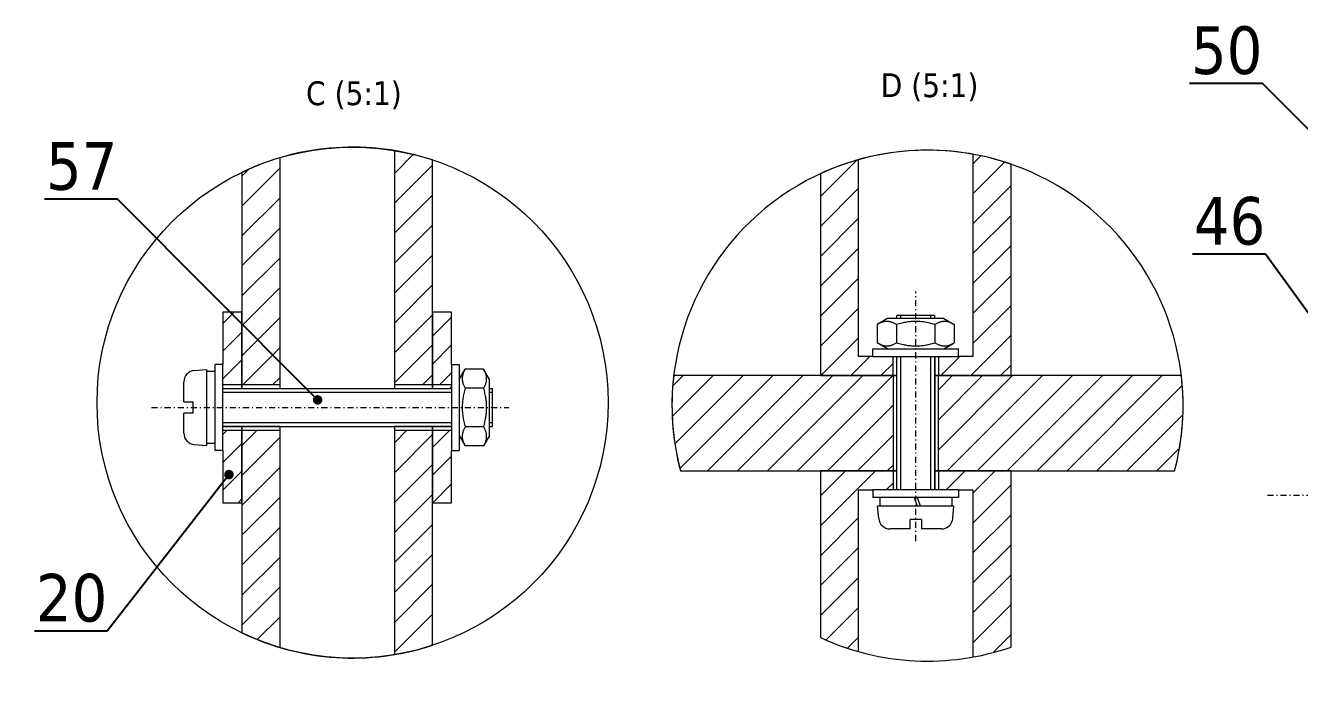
# Model space of a CAD drawing. Header units: millimetres. Extents: x 651 to 8859, y -354 to 894.
# Drawn here: x 2002.6 to 2136.3, y -45.1 to 23.2 of the extents above; entities that cross this region are included whole.
import ezdxf
from ezdxf import colors
from ezdxf.entities.mleader import LeaderData, LeaderLine
from ezdxf.math import Vec2, Vec3

# ---------------------------------------------------------------- set-up
doc = ezdxf.new("R2010")
doc.units = ezdxf.units.MM
doc.linetypes.add('DASHDOT2', pattern=[12.7, 6.35, -3.175, 0, -3.175])
doc.layers.get('0').update_dxf_attribs({"lineweight": 18})
for name, color, linetype, lineweight in [('cienka', 7, 'Continuous', 9), ('Kreskowanie (ISO)', 7, 'Continuous', 9), ('SYMETRIA SRUB', 7, 'DASHDOT2', 9), ('Widoczne (ISO)', 7, 'Continuous', 18), ('Widoczne wąskie (ISO)', 7, 'Continuous', 9)]:
    doc.layers.add(name, color=color, linetype=linetype, lineweight=lineweight)
doc.styles.get("Standard").update_dxf_attribs({"font": 'tahoma.ttf'})

# ---------------------------------------------------------------- blocks, each defined once
blk = doc.blocks.new('*U247')
at = {"layer": 'SYMETRIA SRUB', "color": 0, "linetype": 'DASHDOT2', "ltscale": 0.1, "transparency": 16777216}
blk.add_line((-19.48, 0), (18.01, 0), dxfattribs=at)
blk = doc.blocks.new('*U248')
at = {"layer": 'Widoczne wąskie (ISO)', "color": 0, "linetype": 'DASHDOT2', "ltscale": 0.1, "transparency": 16777216}
blk.add_line((0, -17.4), (0, 8.81), dxfattribs=at)
blk = doc.blocks.new('*U249')
at = {"layer": 'SYMETRIA SRUB', "color": 0, "linetype": 'DASHDOT2', "ltscale": 0.1, "transparency": 16777216}
blk.add_line((-13.71, 0), (4.94, 0), dxfattribs=at)
blk = doc.blocks.new('_Dot')
at = {"color": 0, "linetype": 'ByBlock', "lineweight": -2}
blk.add_line((-0.5, 0), (-1, 0), dxfattribs=at)
at = {"color": 0, "linetype": 'ByBlock', "const_width": 0.5}
blk.add_lwpolyline([(-0.25, 0, 1), (0.25, 0, 1)], format="xyb", close=True, dxfattribs=at)

msp = doc.modelspace()

# ---------------------------------------------------------------- hatches: boundary and pattern name
at = {"layer": 'Kreskowanie (ISO)'}
h = msp.add_hatch(dxfattribs=at)
h.set_pattern_fill('ANSI31', color=256, scale=127, angle=14.99998, style=0)
h.set_pattern_definition([(60, (1289.081, -3010.696), (-13.74815, 7.937505), [])])
h.paths.add_polyline_path([(2045.269, -14.895), (2047.269, -14.895), (2047.269, -12.395), (2047.269, -6.895), (2045.269, -6.895)])
at = {"layer": 'Widoczne wąskie (ISO)'}
h = msp.add_hatch(dxfattribs=at)
h.set_pattern_fill('ANSI31', color=256, scale=0.7)
h.paths.add_polyline_path([(2335.608, -18.12), (2331.608, -18.12), (2331.608, -20.741), (2331.608, -43.859, 0.0384473), (2335.608, -44.842)])
h.paths.add_polyline_path([(2351.608, 5.8, 0.0400153), (2347.608, 7.342), (2347.608, -13.362), (2351.608, -13.362), (2351.608, -11.241)])
h.paths.add_polyline_path([(2351.608, -20.241), (2351.608, -18.12), (2347.608, -18.12), (2347.608, -44.1, 0.0400153), (2351.608, -42.559)])
h.paths.add_polyline_path([(2335.608, 8.084, 0.0384473), (2331.608, 7.1), (2331.608, -13.362), (2335.608, -13.362)])
h.paths.add_polyline_path([(2105.989, -23.543), (2098.368, -23.543), (2098.368, -25.543), (2100.489, -25.543), (2101.989, -25.543), (2101.989, -43.098, 0.0385885), (2105.989, -42.053)])
h.paths.add_polyline_path([(2105.989, 8.654, 0.0385885), (2101.989, 9.699), (2101.989, -11.543), (2100.489, -11.543), (2098.368, -11.543), (2098.368, -13.543), (2105.989, -13.543)])
h.paths.add_polyline_path([(2089.989, -25.543), (2091.489, -25.543), (2093.61, -25.543), (2093.61, -23.543), (2085.989, -23.543), (2085.989, -41.055, 0.0397899), (2089.989, -42.528)])
h.paths.add_polyline_path([(2089.989, 9.129, 0.0397899), (2085.989, 7.657), (2085.989, -13.543), (2093.61, -13.543), (2093.61, -11.543), (2091.489, -11.543), (2089.989, -11.543)])
h.paths.add_polyline_path([(2029.269, 9.34, 0.0400157), (2025.269, 7.799), (2025.269, -14.516), (2029.269, -14.516)])
h.paths.add_polyline_path([(2029.269, -19.274), (2025.269, -19.274), (2025.269, -26.895), (2025.269, -40.56, 0.0400157), (2029.269, -42.102)])
h.paths.add_polyline_path([(2045.269, -19.274), (2041.269, -19.274), (2041.269, -42.844, 0.038447), (2045.269, -41.86)])
h.paths.add_polyline_path([(2045.269, -6.895), (2045.269, 9.099, 0.038447), (2041.269, 10.082), (2041.269, -14.516), (2045.269, -14.516)])
h = msp.add_hatch(dxfattribs=at)
h.set_pattern_fill('ANSI31', color=256)
edge = h.paths.add_edge_path()
edge.add_spline(control_points=[(2036.227, -81.831), (2035.557, -81.796), (2034.891, -81.732), (2034.227, -81.643)], knot_values=[0.0500601, 0.0500601, 0.0500601, 0.0500601, 0.2511502, 0.2511502, 0.2511502, 0.2511502], degree=3, periodic=0)
edge.add_line((2034.227, -81.643), (2034.227, -91.486))
edge.add_line((2034.227, -91.486), (2036.227, -91.486))
edge.add_line((2036.227, -91.486), (2036.227, -81.831))
edge = h.paths.add_edge_path()
edge.add_arc((2038.022, -92.655), 26.824, 93.83785, 98.13424)
edge.add_line((2034.227, -66.1), (2034.227, -69.672))
edge.add_spline(control_points=[(2034.227, -69.672), (2034.894, -69.678), (2035.562, -69.713), (2036.227, -69.775)], knot_values=[0.0500075, 0.0500075, 0.0500075, 0.0500075, 0.2503777, 0.2503777, 0.2503777, 0.2503777], degree=3, periodic=0)
edge.add_line((2036.227, -69.775), (2036.227, -65.891))
edge = h.paths.add_edge_path()
edge.add_spline(control_points=[(1976.566, -99.118), (1975.902, -99.217), (1975.236, -99.275), (1974.566, -99.29)], knot_values=[0.0507392, 0.0507392, 0.0507392, 0.0507392, 0.2524521, 0.2524521, 0.2524521, 0.2524521], degree=3, periodic=0)
edge.add_line((1974.566, -99.29), (1974.566, -120.508))
edge.add_arc((1977.048, -93.799), 26.824, 264.69004, 268.96955)
edge.add_line((1976.566, -120.618), (1976.566, -99.118))
edge = h.paths.add_edge_path()
edge.add_line((1976.566, -76.144), (1976.566, -66.979))
edge.add_arc((1977.048, -93.799), 26.824, 91.03045, 95.30996)
edge.add_line((1974.566, -67.09), (1974.566, -85.917))
edge.add_spline(control_points=[(1974.566, -85.917), (1975.233, -85.942), (1975.9, -85.99), (1976.566, -86.061)], knot_values=[0.4023756, 0.4023756, 0.4023756, 0.4023756, 0.6037366, 0.6037366, 0.6037366, 0.6037366], degree=3, periodic=0)
edge.add_line((1976.566, -86.061), (1976.566, -76.144))
h.paths.add_polyline_path([(1962.87, 7.728, 0.0211512), (1960.87, 6.797), (1960.87, -39.529, 0.0211512), (1962.87, -40.46)])
h = msp.add_hatch(dxfattribs=at)
h.set_pattern_fill('ANSI31', color=256, scale=0.8)
edge = h.paths.add_edge_path()
edge.add_spline(control_points=[(2099.339, -97.486), (2098.815, -96.532), (2098.48, -95.514), (2098.188, -93.456), (2098.206, -92.466), (2098.339, -91.486)], knot_values=[0, 0, 0, 0, 0.3265267, 0.3265267, 0.6237602, 0.6237602, 0.6237602, 0.6237602], degree=3, periodic=0)
edge.add_line((2098.339, -91.486), (2081.534, -91.486))
edge.add_arc((2108.222, -94.181), 26.824, 174.23465, 180)
edge.add_arc((2108.222, -94.181), 26.824, 180, 187.07824)
edge.add_line((2081.602, -97.486), (2099.339, -97.486))
edge = h.paths.add_edge_path()
edge.add_spline(control_points=[(2111.596, -91.486), (2111.691, -92.513), (2111.722, -93.566), (2111.575, -95.569), (2111.402, -96.561), (2111.067, -97.486)], knot_values=[0.0500591, 0.0500591, 0.0500591, 0.0500591, 0.3572287, 0.3572287, 0.6520157, 0.6520157, 0.6520157, 0.6520157], degree=3, periodic=0)
edge.add_line((2111.067, -97.486), (2134.842, -97.486))
edge.add_arc((2108.222, -94.181), 26.824, 352.92176, 360)
edge.add_arc((2108.222, -94.181), 26.824, 0, 5.76535)
edge.add_line((2134.911, -91.486), (2111.596, -91.486))
edge = h.paths.add_edge_path()
edge.add_spline(control_points=[(2024.227, -97.174), (2023.678, -97.149), (2023.143, -97.065), (2021.926, -96.76), (2021.337, -96.483), (2020.322, -95.756), (2019.9, -95.278), (2019.088, -93.971), (2018.68, -92.94), (2018.387, -91.486)], knot_values=[1.3887015, 1.3887015, 1.3887015, 1.3887015, 1.6544529, 1.6544529, 2.0798393, 2.0798393, 2.5471582, 2.5471582, 3.1848577, 3.1848577, 3.1848577, 3.1848577], degree=3, periodic=0)
edge.add_line((2018.387, -91.486), (2011.223, -91.486))
edge.add_arc((2038.022, -92.655), 26.824, 177.50299, 180)
edge.add_arc((2038.022, -92.655), 26.824, 180, 190.37628)
edge.add_line((2011.636, -97.486), (2024.227, -97.486))
edge.add_line((2024.227, -97.486), (2024.227, -97.174))
edge = h.paths.add_edge_path()
edge.add_spline(control_points=[(2046.665, -97.486), (2046.22, -96.841), (2045.92, -96.127), (2045.58, -94.701), (2045.515, -94.016), (2045.516, -92.718), (2045.569, -92.098), (2045.659, -91.486)], knot_values=[0, 0, 0, 0, 0.2350952, 0.2350952, 0.4397559, 0.4397559, 0.6243548, 0.6243548, 0.6243548, 0.6243548], degree=3, periodic=0)
edge.add_line((2045.659, -91.486), (2039.425, -91.486))
edge.add_line((2039.425, -91.486), (2039.425, -97.486))
edge.add_line((2039.425, -97.486), (2046.665, -97.486))
edge = h.paths.add_edge_path()
edge.add_spline(control_points=[(2029.701, -91.486), (2029.538, -92.794), (2029.249, -93.8), (2028.593, -95.155), (2028.229, -95.684), (2027.385, -96.433), (2026.976, -96.678), (2026.028, -97.042), (2025.501, -97.139), (2024.725, -97.185), (2024.474, -97.185), (2024.227, -97.174)], knot_values=[0.0516529, 0.0516529, 0.0516529, 0.0516529, 0.4688804, 0.4688804, 0.7786462, 0.7786462, 1.0126902, 1.0126902, 1.2684784, 1.2684784, 1.3887015, 1.3887015, 1.3887015, 1.3887015], degree=3, periodic=0)
edge.add_line((2024.227, -97.174), (2024.227, -97.486))
edge.add_line((2024.227, -97.486), (2029.425, -97.486))
edge.add_line((2029.425, -97.486), (2039.425, -97.486))
edge.add_line((2039.425, -97.486), (2039.425, -91.486))
edge.add_line((2039.425, -91.486), (2036.227, -91.486))
edge.add_line((2036.227, -91.486), (2034.227, -91.486))
edge.add_line((2034.227, -91.486), (2029.701, -91.486))
edge = h.paths.add_edge_path()
edge.add_spline(control_points=[(2059.33, -91.486), (2059.397, -93.435), (2059.282, -95.589), (2059.124, -97.486)], knot_values=[0.0495495, 0.0495495, 0.0495495, 0.0495495, 0.6234529, 0.6234529, 0.6234529, 0.6234529], degree=3, periodic=0)
edge.add_line((2059.124, -97.486), (2064.407, -97.486))
edge.add_arc((2038.022, -92.655), 26.824, 349.62372, 360)
edge.add_arc((2038.022, -92.655), 26.824, 360, 362.49701)
edge.add_line((2064.821, -91.486), (2059.33, -91.486))
h.paths.add_polyline_path([(2397.155, -7.686), (2395.034, -7.686), (2389.534, -7.686), (2389.534, -13.686), (2395.034, -13.686), (2397.155, -13.686)])
h.paths.add_polyline_path([(2397.155, -7.686), (2397.155, -13.686)])
h.paths.add_polyline_path([(2151.216, -1.099), (2149.095, -1.099), (2143.595, -1.099), (2143.595, -7.099), (2149.095, -7.099), (2151.216, -7.099)])
edge = h.paths.add_edge_path()
edge.add_line((2172.703, -1.099), (2158.095, -1.099))
edge.add_line((2158.095, -1.099), (2155.974, -1.099))
edge.add_line((2155.974, -1.099), (2155.974, -7.099))
edge.add_line((2155.974, -7.099), (2158.095, -7.099))
edge.add_line((2158.095, -7.099), (2175.898, -7.099))
edge.add_arc((2150.815, -16.606), 26.824, 20.7571, 35.31605)
h.paths.add_polyline_path([(2151.216, -1.099), (2151.216, -7.099)], flags=17)
h.paths.add_polyline_path([(2155.974, -1.099), (2155.974, -7.099)])
h = msp.add_hatch(dxfattribs=at)
h.set_pattern_fill('ANSI31', color=256, scale=0.65)
h.paths.add_polyline_path([(2025.269, -6.895), (2023.269, -6.895), (2023.269, -12.395), (2023.269, -14.516), (2025.269, -14.516)])
h.paths.add_polyline_path([(2025.269, -19.274), (2023.269, -19.274), (2023.269, -21.395), (2023.269, -26.895), (2025.269, -26.895)])
h.paths.add_polyline_path([(2047.269, -12.395), (2047.269, -6.895), (2045.269, -6.895), (2045.269, -14.516), (2047.269, -14.516)])
h.paths.add_polyline_path([(2047.269, -19.274), (2045.269, -19.274), (2045.269, -26.895), (2047.269, -26.895), (2047.269, -21.395)])
h = msp.add_hatch(dxfattribs=at)
h.set_pattern_fill('ANSI31', color=256, scale=0.7)
h.set_pattern_definition([(45, (7.5387, 0), (-1.5715448, 1.5715448), [])])
edge = h.paths.add_edge_path()
edge.add_line((2093.61, -13.543), (2085.989, -13.543))
edge.add_line((2085.989, -13.543), (2070.591, -13.543))
edge.add_arc((2097.229, -16.699), 26.824, 173.24248, 194.78135)
edge.add_line((2071.292, -23.543), (2093.61, -23.543))
edge.add_line((2093.61, -23.543), (2093.61, -13.543))
edge = h.paths.add_edge_path()
edge.add_line((2123.866, -13.543), (2098.368, -13.543))
edge.add_line((2098.368, -13.543), (2098.368, -23.543))
edge.add_line((2098.368, -23.543), (2105.989, -23.543))
edge.add_line((2105.989, -23.543), (2123.165, -23.543))
edge.add_arc((2097.229, -16.699), 26.824, 345.21865, 366.75752)
h.paths.add_polyline_path([(2093.61, -13.543), (2093.61, -23.543)], flags=17)
h.paths.add_polyline_path([(2098.368, -13.543), (2098.368, -23.543)])

# ---------------------------------------------------------------- linework, layer by layer
at = {"layer": 'Widoczne (ISO)'}
for p, q in [((2041.269, 10.082), (2041.269, -14.895)), ((2101.989, 9.699), (2101.989, -11.543)), ((2029.269, -14.895), (2029.269, 9.34)), ((2045.269, -14.895), (2045.269, 9.099)), ((2089.989, -11.543), (2089.989, 9.129)), ((2105.989, -13.543), (2105.989, 8.654)), ((2025.269, 7.799), (2025.269, -14.895)), ((2085.989, 7.657), (2085.989, -13.543)), ((2025.269, -6.895), (2023.269, -6.895)), ((2023.269, -6.895), (2023.269, -12.395)), ((2025.269, -14.895), (2025.269, -6.895)), ((2047.269, -6.895), (2045.269, -6.895)), ((2045.269, -6.895), (2045.269, -14.895)), ((2047.269, -12.395), (2047.269, -6.895)), ((2093.039, -7.543), (2091.947, -8.173)), ((2098.939, -7.543), (2093.039, -7.543)), ((2097.989, -7.243), (2093.989, -7.243)), ((2093.989, -7.543), (2093.989, -7.243)), ((2097.989, -7.543), (2097.989, -7.243)), ((2098.939, -7.543), (2100.03, -8.173)), ((2091.947, -8.173), (2091.947, -10.113)), ((2093.968, -8.173), (2093.968, -10.113)), ((2098.009, -8.173), (2098.009, -10.113)), ((2100.03, -8.173), (2100.03, -10.113)), ((2093.039, -10.743), (2091.947, -10.113)), ((2098.939, -10.743), (2100.03, -10.113)), ((2091.489, -11.543), (2089.989, -11.543)), ((2091.489, -10.743), (2100.489, -10.743)), ((2091.489, -11.543), (2091.489, -10.743)), ((2091.489, -11.543), (2100.489, -11.543)), ((2093.989, -13.543), (2093.989, -11.543)), ((2093.989, -25.543), (2093.989, -11.543)), ((2097.989, -11.543), (2097.989, -13.543)), ((2097.989, -25.543), (2097.989, -11.543)), ((2100.489, -11.543), (2100.489, -10.743)), ((2101.989, -11.543), (2100.489, -11.543)), ((2020.264, -13.009), (2021.569, -12.895)), ((2021.569, -20.895), (2021.569, -12.895)), ((2022.469, -13.12), (2021.569, -13.12)), ((2022.469, -21.395), (2022.469, -12.395)), ((2023.269, -12.395), (2022.469, -12.395)), ((2023.269, -21.395), (2023.269, -12.395)), ((2047.269, -12.395), (2047.269, -21.395)), ((2047.269, -12.395), (2048.069, -12.395)), ((2048.069, -12.395), (2048.069, -21.395)), ((2048.069, -13.945), (2048.699, -12.854)), ((2050.639, -12.854), (2048.699, -12.854)), ((2051.269, -13.945), (2050.639, -12.854)), ((2019.169, -16.295), (2019.169, -14.205)), ((2051.269, -19.845), (2051.269, -13.945)), ((2093.989, -13.543), (2070.591, -13.543)), ((2085.989, -13.543), (2093.989, -13.543)), ((2093.989, -23.543), (2093.989, -13.543)), ((2123.866, -13.543), (2097.989, -13.543)), ((2097.989, -13.543), (2097.989, -23.543)), ((2097.989, -13.543), (2105.989, -13.543)), ((2023.269, -14.895), (2025.269, -14.895)), ((2023.269, -14.895), (2047.269, -14.895)), ((2025.269, -14.895), (2029.269, -14.895)), ((2041.269, -14.895), (2045.269, -14.895)), ((2045.269, -14.895), (2047.269, -14.895)), ((2050.639, -14.875), (2048.699, -14.875)), ((2051.269, -14.895), (2051.569, -14.895)), ((2051.569, -18.895), (2051.569, -14.895)), ((2019.169, -16.295), (2020.169, -16.295)), ((2020.169, -17.495), (2020.169, -16.295)), ((2020.169, -17.495), (2019.169, -17.495)), ((2019.169, -19.586), (2019.169, -17.495)), ((2025.269, -18.895), (2023.269, -18.895)), ((2023.269, -18.895), (2047.269, -18.895)), ((2029.269, -18.895), (2025.269, -18.895)), ((2025.269, -18.895), (2025.269, -40.56)), ((2025.269, -26.895), (2025.269, -18.895)), ((2029.269, -42.102), (2029.269, -18.895)), ((2045.269, -18.895), (2041.269, -18.895)), ((2041.269, -18.895), (2041.269, -42.844)), ((2045.269, -41.86), (2045.269, -18.895)), ((2047.269, -18.895), (2045.269, -18.895)), ((2045.269, -18.895), (2045.269, -26.895)), ((2048.069, -19.845), (2048.699, -20.937)), ((2050.639, -18.916), (2048.699, -18.916)), ((2051.269, -19.845), (2050.639, -20.937)), ((2051.269, -18.895), (2051.569, -18.895)), ((2020.264, -20.781), (2021.569, -20.895)), ((2022.469, -20.67), (2021.569, -20.67)), ((2050.639, -20.937), (2048.699, -20.937)), ((2023.269, -21.395), (2022.469, -21.395)), ((2023.269, -21.395), (2023.269, -26.895)), ((2047.269, -21.395), (2048.069, -21.395)), ((2047.269, -26.895), (2047.269, -21.395)), ((2071.292, -23.543), (2093.989, -23.543)), ((2093.989, -23.543), (2085.989, -23.543)), ((2085.989, -23.543), (2085.989, -41.055)), ((2093.989, -25.543), (2093.989, -23.543)), ((2097.989, -23.543), (2123.165, -23.543)), ((2097.989, -23.543), (2097.989, -25.543)), ((2105.989, -23.543), (2097.989, -23.543)), ((2105.989, -42.053), (2105.989, -23.543)), ((2089.989, -42.528), (2089.989, -25.543)), ((2089.989, -25.543), (2091.489, -25.543)), ((2100.489, -25.543), (2091.489, -25.543)), ((2091.489, -25.543), (2091.489, -26.343)), ((2100.489, -26.343), (2091.489, -26.343)), ((2092.214, -26.343), (2092.214, -27.243)), ((2095.809, -26.343), (2096.136, -27.243)), ((2096.496, -27.243), (2096.169, -26.343)), ((2099.764, -26.343), (2099.764, -27.243)), ((2100.489, -25.543), (2101.989, -25.543)), ((2100.489, -25.543), (2100.489, -26.343)), ((2101.989, -25.543), (2101.989, -43.098)), ((2023.269, -26.895), (2025.269, -26.895)), ((2045.269, -26.895), (2047.269, -26.895)), ((2099.989, -27.243), (2091.989, -27.243)), ((2092.103, -28.547), (2091.989, -27.243)), ((2099.875, -28.547), (2099.989, -27.243)), ((2095.389, -29.643), (2095.389, -28.643)), ((2096.589, -28.643), (2095.389, -28.643)), ((2096.589, -28.643), (2096.589, -29.643)), ((2095.389, -29.643), (2093.298, -29.643)), ((2098.679, -29.643), (2096.589, -29.643))]:
    msp.add_line(p, q, dxfattribs=at)
for centre, start, end in [((2020.369, -14.205), 95, 180), ((2020.369, -19.586), 180, 265), ((2093.298, -28.443), 185, 270), ((2098.679, -28.443), 270, 355)]:
    msp.add_arc(centre, 1.2, start, end, dxfattribs=at)
for points in [[(2093.968, -8.173), (2092.958, -7.59), (2091.947, -8.173)], [(2098.009, -8.173), (2095.989, -7.59), (2093.968, -8.173)], [(2100.03, -8.173), (2099.02, -7.59), (2098.009, -8.173)], [(2091.947, -10.113), (2092.958, -10.696), (2093.968, -10.113)], [(2093.968, -10.113), (2095.989, -10.696), (2098.009, -10.113)], [(2098.009, -10.113), (2099.02, -10.696), (2100.03, -10.113)], [(2048.699, -12.854), (2048.116, -13.864), (2048.699, -14.875)], [(2050.639, -14.875), (2051.222, -13.864), (2050.639, -12.854)], [(2048.699, -14.875), (2048.116, -16.895), (2048.699, -18.916)], [(2050.639, -18.916), (2051.222, -16.895), (2050.639, -14.875)], [(2048.699, -18.916), (2048.116, -19.926), (2048.699, -20.937)], [(2050.639, -20.937), (2051.222, -19.926), (2050.639, -18.916)]]:
    msp.add_rational_spline(points, [1, 1.15470053838, 1], degree=2, dxfattribs=at)
at = {"layer": 'Widoczne wąskie (ISO)'}
for p, q in [((2094.407, -7.243), (2094.407, -7.543)), ((2097.571, -7.543), (2097.571, -7.243)), ((2093.61, -13.543), (2093.61, -11.543)), ((2094.407, -11.543), (2094.407, -25.543)), ((2097.571, -25.543), (2097.571, -11.543)), ((2098.368, -11.543), (2098.368, -13.543)), ((2025.269, -14.516), (2023.269, -14.516)), ((2029.269, -14.516), (2025.269, -14.516)), ((2045.269, -14.516), (2041.269, -14.516)), ((2047.269, -14.516), (2045.269, -14.516)), ((2093.61, -13.543), (2093.61, -23.543)), ((2098.368, -23.543), (2098.368, -13.543)), ((2047.269, -15.313), (2023.269, -15.313)), ((2051.569, -15.313), (2051.269, -15.313)), ((2023.269, -18.477), (2047.269, -18.477)), ((2051.269, -18.477), (2051.569, -18.477)), ((2023.269, -19.274), (2025.269, -19.274)), ((2025.269, -19.274), (2029.269, -19.274)), ((2041.269, -19.274), (2045.269, -19.274)), ((2045.269, -19.274), (2047.269, -19.274)), ((2093.61, -23.543), (2093.61, -25.543)), ((2098.368, -23.543), (2098.368, -25.543))]:
    msp.add_line(p, q, dxfattribs=at)
msp.add_circle((2036.883, -16.381), 26.824, dxfattribs=at)
for centre, start, end in [((2036.883, -16.381), 71.78231, 115.65614), ((2097.229, -16.699), 345.21865, 194.78135), ((2097.229, -16.699), 70.93863, 114.77253), ((2097.229, -16.699), 173.24248, 194.78135), ((2097.229, -16.699), 345.21865, 6.75752), ((2036.883, -16.381), 244.34386, 288.21769), ((2097.229, -16.699), 245.22747, 289.06137), ((2097.229, -16.699), 245.22747, 289.06137)]:
    msp.add_arc(centre, 26.824, start, end, dxfattribs=at)

# ---------------------------------------------------------------- block references
at = {"layer": 'SYMETRIA SRUB', "linetype": 'DASHDOT2', "ltscale": 0.1}
for name, p in [('*U247', (2035.269, -16.895)), ('*U249', (2146.611, -26.099))]:
    msp.add_blockref(name, p, dxfattribs=at)
at = {"layer": 'Widoczne wąskie (ISO)', "linetype": 'DASHDOT2', "ltscale": 0.1}
msp.add_blockref('*U248', (2095.989, -13.513), dxfattribs=at)

# ---------------------------------------------------------------- texts
at = {"layer": 'cienka', "char_height": 2.5, "attachment_point": 1}
for s, insert in [('C (5:1)', (2032, 17.352)), ('D (5:1)', (2092.31, 18.196))]:
    msp.add_mtext_dynamic_manual_height_columns(s, width=27.90509, gutter_width=12.5, heights=[0], dxfattribs=dict(at, insert=insert))

# ---------------------------------------------------------------- leaders
at = {"layer": 'cienka'}
ml = msp.add_multileader_mtext('Standard', dxfattribs=at)
ml.set_content('50', color=256)
ml.set_leader_properties()
ml.set_arrow_properties(name='DOT')
ml.build(insert=Vec2(0, 0))
ml.multileader.update_dxf_attribs({"has_dogleg": 0, "text_left_attachment_type": 5, "text_right_attachment_type": 6, "text_top_attachment_type": 10, "dogleg_length": 0, "arrow_head_size": 1})
ctx = ml.context
ctx.base_point, ctx.char_height, ctx.arrow_head_size, ctx.landing_gap_size, ctx.plane_origin = Vec3(2125.565, 17.028), 5, 1, 0, Vec3(2199.052, 89.38)
ctx.left_attachment, ctx.right_attachment, ctx.bottom_attachment, ctx.text_align_type = 5, 6, 10, 2
notes = []
notes.append((ctx, [(0, (1, 1, 0), (2132.378, 17.129), (-1, 0), 0, [(0, [(2153.388, -3.935)], 0, [])])]))
ctx.mtext.insert, ctx.mtext.alignment, ctx.mtext.flow_direction = Vec3(2132.378, 23.129), 3, 5
ml = msp.add_multileader_mtext('Standard', dxfattribs=at)
ml.set_content('57', color=256)
ml.set_leader_properties()
ml.set_arrow_properties(name='DOT')
ml.build(insert=Vec2(0, 0))
ml.multileader.update_dxf_attribs({"has_dogleg": 0, "text_left_attachment_type": 5, "text_right_attachment_type": 6, "text_top_attachment_type": 10, "dogleg_length": 0, "arrow_head_size": 1})
ctx = ml.context
ctx.base_point, ctx.char_height, ctx.arrow_head_size, ctx.landing_gap_size, ctx.plane_origin = Vec3(2005.362, 4.967), 5, 1, 0, Vec3(2078.88, 77.218)
ctx.left_attachment, ctx.right_attachment, ctx.bottom_attachment, ctx.text_align_type = 5, 6, 10, 2
notes.append((ctx, [(0, (1, 1, 0), (2012.206, 4.967), (-1, 0), 0, [(0, [(2033.216, -16.097)], 0, [])])]))
ctx.mtext.insert, ctx.mtext.alignment, ctx.mtext.flow_direction = Vec3(2012.206, 10.967), 3, 5
ml = msp.add_multileader_mtext('Standard', dxfattribs=at)
ml.set_content('46', color=256)
ml.set_leader_properties()
ml.set_arrow_properties(name='DOT')
ml.build(insert=Vec2(0, 0))
ml.multileader.update_dxf_attribs({"has_dogleg": 0, "text_left_attachment_type": 5, "text_right_attachment_type": 6, "text_top_attachment_type": 10, "dogleg_length": 0, "arrow_head_size": 1})
ctx = ml.context
ctx.base_point, ctx.char_height, ctx.arrow_head_size, ctx.landing_gap_size, ctx.plane_origin = Vec3(2125.535, -0.882), 5, 1, 0, Vec3(2199.358, 71.463)
ctx.left_attachment, ctx.right_attachment, ctx.bottom_attachment, ctx.text_align_type = 5, 6, 10, 2
notes.append((ctx, [(0, (1, 1, 0), (2132.684, -0.788), (-1, 0), 0, [(0, [(2148.693, -22.877)], 0, [])])]))
ctx.mtext.insert, ctx.mtext.alignment, ctx.mtext.flow_direction = Vec3(2132.684, 5.212), 3, 5
ml = msp.add_multileader_mtext('Standard', dxfattribs=at)
ml.set_content('20', color=256)
ml.set_leader_properties()
ml.set_arrow_properties(name='DOT')
ml.build(insert=Vec2(0, 0))
ml.multileader.update_dxf_attribs({"has_dogleg": 0, "text_left_attachment_type": 5, "text_right_attachment_type": 6, "text_top_attachment_type": 10, "dogleg_length": 0, "arrow_head_size": 1})
ctx = ml.context
ctx.base_point, ctx.char_height, ctx.arrow_head_size, ctx.landing_gap_size, ctx.plane_origin = Vec3(2004.277, -40.469), 5, 1, 0, Vec3(2077.815, 31.886)
ctx.left_attachment, ctx.right_attachment, ctx.bottom_attachment, ctx.text_align_type = 5, 6, 10, 2
notes.append((ctx, [(0, (1, 1, 0), (2011.141, -40.365), (-1, 0), 0, [(0, [(2023.909, -23.94)], 0, [])])]))
ctx.mtext.insert, ctx.mtext.alignment, ctx.mtext.flow_direction = Vec3(2011.141, -34.365), 3, 5
for ctx, leaders in notes:
    for number, flags, end, landing, length, lines in leaders:
        leader = LeaderData()
        leader.index, (leader.has_last_leader_line, leader.has_dogleg_vector, leader.attachment_direction) = number, flags
        leader.last_leader_point, leader.dogleg_vector, leader.dogleg_length = Vec3(end), Vec3(landing), length
        for number, points, colour, breaks in lines:
            line = LeaderLine()
            line.index, line.vertices, line.color, line.breaks = number, Vec3.list(points), colors.encode_raw_color(colour), breaks
            leader.lines.append(line)
        ctx.leaders.append(leader)

doc.saveas('drawing.dxf')
